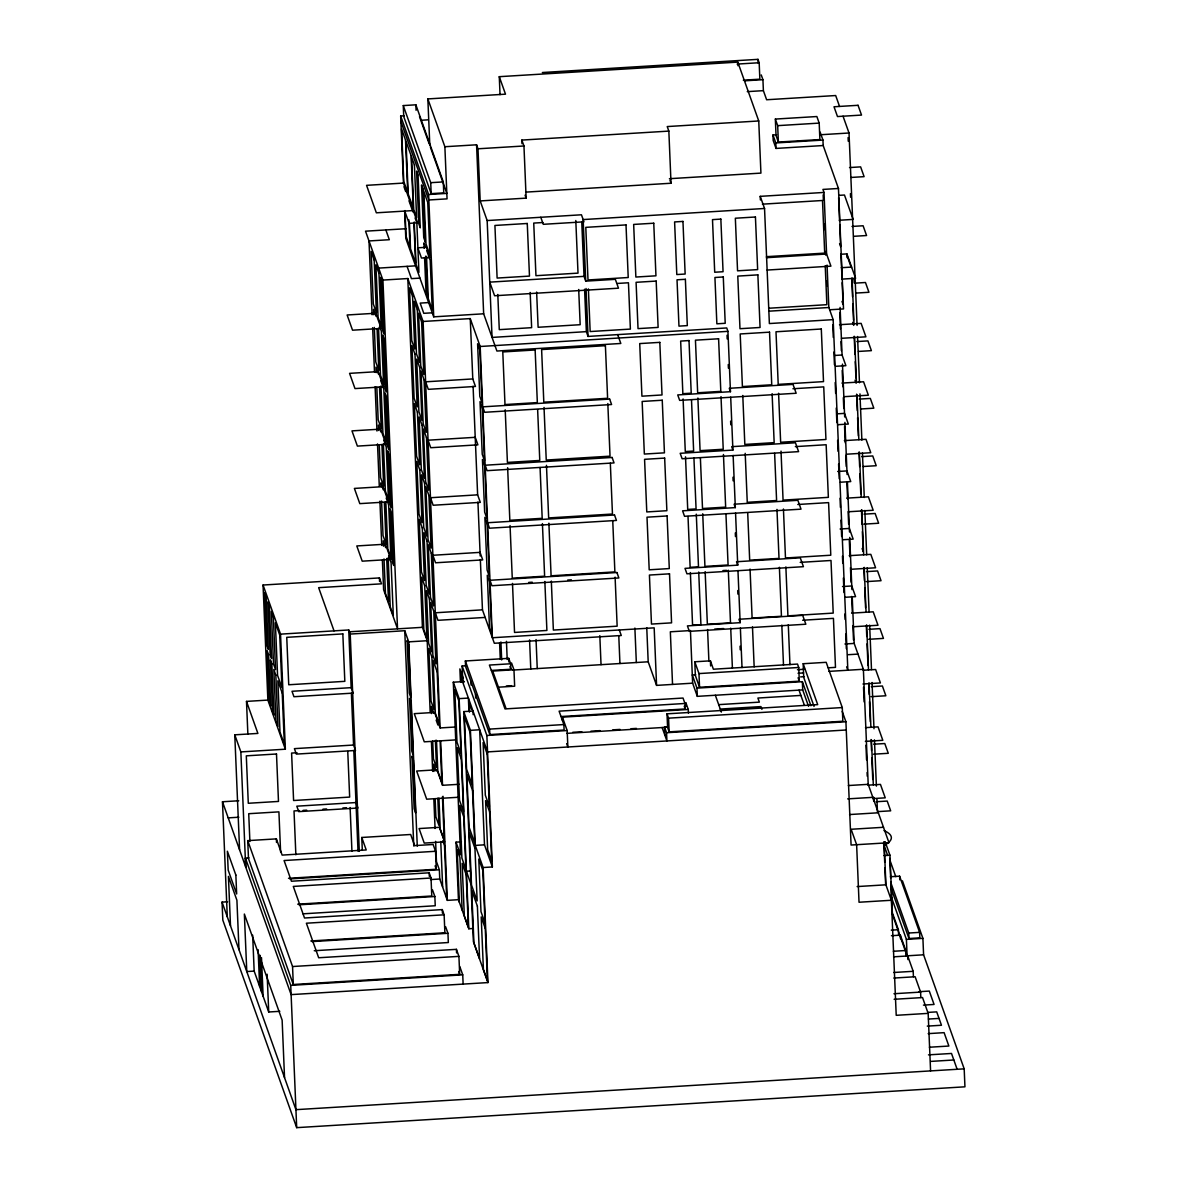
<?xml version="1.0" encoding="UTF-8"?>
<svg xmlns="http://www.w3.org/2000/svg" width="1187" height="1187" viewBox="0 0 1187 1187"><rect width="100%" height="100%" fill="white"/><g stroke="black" fill="none" stroke-linecap="round" stroke-linejoin="round"><path stroke-width="1.5" d="M542.37 72.526L757.974 59.35L759.176 62.733L759.858 79.173L743.314 80.182M500.039 94.663L499.282 76.68L737.795 62.11L758.745 120.97L760.926 173.109L669.409 178.703M737.112 64.083L759.176 62.733M429.813 145.571L427.854 98.922L505.499 94.174L499.282 76.68M744.531 80.82L762.929 79.692L763.389 90.657L766.624 99.753L835.678 95.539L839.55 106.444M403.268 105.584L415.865 104.812L443.3 181.923L443.76 192.873L431.178 193.644L403.728 116.549L403.268 105.584L430.718 182.679L431.178 193.644M747.261 91.636L763.389 90.657M404.752 211.078L409.129 223.349L417.631 222.83L403.476 183.08L400.672 116.029L404.322 115.807M420.955 120.273L428.255 119.828M775.348 119.071L816.864 116.534L819.193 123.107L819.891 139.547L778.375 142.069L776.031 135.511L775.348 119.071L777.678 125.644L778.375 142.069M758.745 120.97L667.228 126.564L668.845 131.104L671.026 183.243L525.871 192.116M521.998 143.686L521.85 140.081L668.845 131.104M777.678 125.644L819.193 123.107M427.854 98.922L444.873 146.728L476.566 144.799L477.99 148.79L480.186 200.929L487.16 220.559L492.056 337.42L586.363 331.648L588.055 336.425L726.726 327.953L727.943 331.351L730.465 391.695L677.732 394.93L679.676 400.375L796.165 393.253L793.005 384.395L729.248 388.297L730.465 391.695M477.99 148.79L523.957 145.986L526.138 198.125L480.186 200.929M829.713 309.777L843.512 308.932L838.467 188.481L823.184 145.541L776.031 148.42L773.197 140.467L772.974 134.992L776.595 134.769M821.107 134.71L849.017 133.003L857.073 325.416M772.974 134.992L775.808 142.944L822.947 140.066L823.184 145.541M403.476 183.08L366.56 185.335L376.353 212.814L413.269 210.559M430.718 182.679L443.3 181.923M849.536 167.56L860.62 166.877L864.106 176.655L851.153 177.442M400.672 116.029L428.611 194.505L446.831 193.392L430.421 147.277M838.467 188.481L822.932 189.416L824.015 192.442L826.597 254.018L830.915 266.155L767.128 270.057M760.377 199.965L760.229 196.345L824.015 192.442M839.268 195.336L844.461 195.024L853.141 219.402L839.283 220.248M487.16 220.559L581.452 214.788L583.959 221.835L543.29 224.313L540.782 217.28M762.41 204.164L822.502 200.499L824.698 253.113L766.431 256.674M406.013 228.72L365.522 231.183L382.926 280.073L397.541 628.843L383.624 589.731L382.377 560.205M846.643 666.842L847.844 670.225L833.155 319.644L769.369 323.547L764.547 208.482L583.158 219.565L585.74 281.141L615.341 279.331L618.486 288.189L494.593 295.756L489.741 282.135L584.034 276.363L585.74 281.141M542.889 222.533L533.735 223.082L535.945 275.696L578.01 273.129L575.799 220.515M851.999 226.435L863.097 225.767L866.569 235.53L853.631 236.317M378.668 268.099L415.584 265.843M382.926 280.073L407.809 278.544L423.091 321.469L440.125 727.943L454.918 727.037M419.946 278.114L411.444 278.633L407.082 266.363M766.446 257.698L826.597 254.018M841.731 254.211L846.924 253.899L855.604 278.277L841.746 279.123M841.227 267.713L851.613 267.075M617.477 283.441L628.442 282.773L630.386 329.096L590.162 331.544L588.381 288.931M428.655 302.581L420.153 303.1L423.789 313.323L432.291 312.804M854.373 283.189L865.471 282.506L868.943 292.284L856.005 293.07M404.633 210.722L405.791 238.364L433.73 316.84L483.658 313.798L496.908 351.04L620.816 343.473L617.655 334.615M423.091 321.469L470.245 318.591L480.171 346.485L492.382 637.745L654.171 627.849L656.574 685.389L692.629 683.178L697.318 696.354L802.709 689.914L808.555 706.339M768.597 308.249L826.864 304.688L825.232 265.784M768.686 311.187L828.838 307.507L833.155 319.644M480.171 346.485L727.943 331.351M839.491 324.704L861.124 323.383L865.916 336.826L841.494 338.31M856.821 341.574L867.92 340.892L871.392 350.655L858.453 351.441M834.698 355.462L842.087 355.002L845.886 365.67L835.544 366.308M472.782 378.935L425.614 381.813L428.299 389.336L475.453 386.458L472.782 378.935L470.245 318.591M841.939 383.089L863.572 381.769L868.35 395.197L843.942 396.695M792.931 388.757L823.733 386.873L825.944 439.487L780.645 442.261L778.583 393.268M859.24 399.099L870.323 398.417L873.81 408.18L860.857 408.981M837.147 413.833L844.536 413.388L848.334 424.056L837.992 424.694M844.358 440.614L865.991 439.294L870.768 452.722L846.346 454.22M732.913 450.081L680.181 453.3L682.124 458.746L798.599 451.639L795.453 442.781L731.696 446.668L732.913 450.081L730.702 397.17M795.349 446.624L826.152 444.739L828.363 497.353L783.064 500.128L781.016 451.134M861.643 456.624L872.742 455.956L876.214 465.719L863.275 466.506M837.696 471.476L846.954 470.913L850.753 481.581L840.396 482.219M477.634 494.845L430.48 497.724L433.151 505.247L480.32 502.368L477.634 494.845L473.079 386.235M846.761 498.139L868.394 496.819L873.187 510.262L848.764 511.745M735.332 507.606L682.599 510.825L684.528 516.286L801.017 509.164L797.872 500.306L734.115 504.208L735.332 507.606L733.136 455.467M797.783 504.49L828.585 502.62L830.781 555.219L785.482 557.994L783.435 509.015M864.062 514.164L875.145 513.481L878.632 523.244L863.839 524.15M840.114 529.001L849.358 528.438L853.156 539.121L842.815 539.744M267.876 700.093L246.495 701.398L257.891 733.418L234.774 734.827L240.857 751.92L285.355 749.205L267.876 700.093L263.054 585.028L379.425 577.921L381.517 583.826L318.65 587.669L334.037 630.876M849.18 555.679L870.813 554.359L875.591 567.787L851.168 569.285M737.735 565.146L685.003 568.365L686.947 573.811L803.421 566.689L800.275 557.831L736.519 561.733L737.735 565.146L735.554 513.007M800.201 562.371L831.004 560.487L833.215 613.1L787.916 615.86L785.868 566.882M528.66 582.431L532.251 582.223M567.712 580.057L571.362 579.835M722.957 570.561L726.518 570.353M866.465 571.615L877.564 570.947L881.036 580.71L866.243 581.615M842.518 586.541L851.776 585.977L855.575 596.646L845.218 597.284M619.332 630.045L621.276 635.505L494.326 643.265L482.456 609.836L435.303 612.789L437.973 620.311L485.142 617.433M263.054 585.028L280.533 634.14L348.741 629.971L350.21 634.066L359.305 851.361M349.393 631.796L422.424 627.329L427.201 640.728L430.198 712.512M350.21 634.066L404.752 630.727L408.714 641.855L417.275 846.168M851.583 613.145L873.217 611.809L877.994 625.252L853.587 626.736M408.714 641.855L427.201 640.728M740.154 622.671L687.421 625.89L689.35 631.336L805.839 624.228L802.694 615.37L738.937 619.258L740.154 622.671L737.958 570.532M802.635 620.237L833.437 618.353L835.485 667.376L828.244 667.806M714.693 629.08L723.595 628.546M868.884 629.318L879.982 628.635L883.454 638.398L868.661 639.303M561.154 716.533L685.196 708.951L684.973 703.476L559.107 711.161L563.87 724.56L564.107 730.035L489.83 734.575L465.586 666.471L465.363 660.981L508.733 658.34L510.662 663.77L510.9 669.245L491.403 670.432M846.257 729.99L487.545 751.905L462.811 682.406L462.129 665.966L465.779 665.744M510.662 663.77L489.4 665.061L505.009 708.921L683.029 698.045L684.973 703.476M844.936 643.992L854.18 643.428L863.379 669.275L868.201 784.325L888.989 842.725L851.079 845.04L845.916 721.77L842.221 711.414M498.703 687.169L514.654 686.205L513.956 669.765L492.694 671.07L506.003 708.431M512.992 670.062L648.191 661.797L656.574 685.389M694.781 661.782L710.405 660.833L713.387 669.216L797.516 664.067L798.732 667.48L799.311 681.175L699.544 687.273L695.359 675.477L694.781 661.782L698.98 673.578L699.544 687.273M847.622 654.734L857.978 654.111M351.159 687.659L292.002 691.279L293.946 696.724L353.103 693.119L351.159 687.659L348.741 629.971M461.446 841.835L456.031 842.162L460.526 854.803L453.3 682.213L464.399 681.531M803.154 663.726L826.182 662.316L842.28 707.556L842.844 721.251L669.142 731.86L667.598 727.527L667.02 713.832L817.709 704.633L803.154 663.726L803.733 677.421L814.045 706.399M698.98 673.578L798.732 667.48M506.27 686.012L511.582 685.685M695.716 674.75L692.288 674.958L696.977 688.134L697.318 696.354M797.441 669.691L804.682 669.245M798.035 673.266L803.525 672.925M828.912 671.382L863.379 669.275M863.068 670.269L875.635 669.513L880.413 682.94L862.979 684.009M800.661 676.902L804.237 676.679M453.3 682.213L459.146 698.639L468.39 698.075L468.924 710.865M696.977 688.134L802.367 681.694L810.944 705.775M238.765 800.765L222.473 801.759L291.112 994.617L487.946 982.584L473.405 941.706L463.746 711.592L473.005 711.028L473.153 714.678M871.288 686.679L882.386 685.997L885.858 695.775L871.065 696.665M800.899 695.419L757.899 698.045L759.354 702.14L718.684 704.633M562.549 720.806L562.401 717.156L688.267 709.47L688.415 713.12M720.272 709.069L760.941 706.591L761.92 709.322M470.423 730.331L479.667 729.768L484.489 844.832L492.368 866.955L483.124 867.534L475.245 845.396L470.423 730.331L463.746 711.592M465.363 660.981L489.593 729.1L563.87 724.56M667.02 713.832L668.563 718.165L842.28 707.556M462.129 665.966L486.863 735.465L567.163 730.554L567.861 746.994L566.659 743.641M353.563 745.035L294.406 748.641L296.349 754.101L355.506 750.481L353.563 745.035L351.397 693.208M572.757 732.305L581.853 731.741M590.948 731.192L600.043 730.628M612.774 729.857L620.059 729.411M630.965 728.744L636.425 728.403M455.719 739.902L424.278 741.83L414.263 713.654L434.59 712.423L440.125 727.943M664.883 735.228L664.527 727.008L668.207 726.785M566.748 733.373L665.714 727.319M297.032 752.736L291.601 753.077L293.59 800.513L349.661 797.085L347.761 751.475M664.527 727.008L666.56 732.72L845.916 721.77M865.471 727.646L878.039 726.874L882.816 740.317L865.382 741.371M873.706 744.204L884.79 743.537L888.277 753.3L873.484 754.205M458.123 797.278L426.682 799.192L416.667 771.031L437.009 769.784L442.528 785.304L459.161 784.295M299.45 810.602L294.02 810.944L295.86 854.803M303.071 810.38L306.691 810.172M322.968 809.178L326.588 808.955M342.865 807.961L346.485 807.739M228.201 817.873L238.869 817.22M848.349 785.542L868.201 784.325M867.875 785.171L880.457 784.414L885.235 797.842L873.024 798.584M847.666 798.881L872.831 797.338M876.11 801.744L887.208 801.062L890.68 810.825L877.742 811.626M310.816 940.965L444.888 932.774L444.131 914.806L306.38 923.219L318.68 957.761L456.416 949.348L458.924 956.366L459.681 974.334L293.293 984.498L248.484 858.602L247.742 840.633L276.363 838.883L282.135 855.1L366.219 849.966L361.768 837.473L410.672 834.491L414.634 845.619L433.136 844.491L435.54 851.287L436.297 869.255L288.515 878.291M849.566 814.549L878.321 812.783M245.813 867.341L245.427 858.082L249.033 857.875M475.245 845.396L484.489 844.832M435.54 851.287L284.079 860.53L291.438 881.229L429.175 872.801L431.029 878.009L431.786 895.992L297.714 904.182M883.484 827.294L851.124 829.268L856.628 844.714L859.032 902.239L891.392 900.265L896.215 1015.315L928.16 1013.372L930.578 1070.897M289.732 878.914L439.368 869.774L439.754 879.018L447.351 900.369L458.449 899.687L468.791 928.768L472.485 928.531M470.082 871.006L466.372 871.228L470.987 884.181M431.029 878.009L293.293 886.422L304.525 918.011L442.276 909.598L444.131 914.806M430.51 879.582L439.754 879.018M884.033 855.59L889.938 855.233L892.357 912.758L898.396 929.718L898.618 935.119M902.417 880.799L922.907 938.368L923.59 954.808L964.185 1068.849L964.942 1086.817L296.691 1127.65L222.815 920.103L222.058 902.12L227.622 901.779M298.946 904.806L434.857 896.511L435.243 905.755L302.997 913.827M890.443 876.733L899.612 876.184L919.613 932.374L919.836 937.849L908.975 938.516L890.918 887.742M857.133 886.57L885.903 884.819L884.092 841.672M312.033 941.603L447.944 933.294L448.33 942.537L314.258 950.728M247.742 840.633L292.551 966.53L458.924 956.366M891.289 930.148L898.396 929.718M279.82 1011.309L268.722 1011.992L254.166 971.1L246.777 971.559L244.359 914.035L282.135 1020.137L284.539 1077.662M890.68 882.267L908.752 933.027L919.613 932.374M891.452 935.712L900.339 935.163L905.8 950.505L906.022 955.906M890.754 895.369L906.408 939.377L922.907 938.368M245.427 858.082L290.726 985.373L462.737 974.853L463.123 984.097M893.366 951.277L905.8 950.505M892.045 913.5L907.105 955.817L923.59 954.808M893.529 956.826L907.729 955.965L913.189 971.307L913.426 976.693M893.663 972.494L913.189 971.307M893.841 978.058L915.132 976.753L920.593 992.095L920.815 997.495M918.679 991.724L929.302 991.071L934.065 1004.454L923.441 1005.107M893.974 993.727L920.593 992.095M894.137 999.291L922.536 997.555L928.16 1013.372M927.848 1012.407L936.706 1011.873L941.469 1025.256L927.299 1026.117M928.412 1019.054L939.036 1018.416M928.175 1033.64L944.11 1032.66L948.873 1046.044L929.391 1047.231M928.486 1054.857L951.514 1053.462L957.137 1069.279M930.816 1061.401L953.844 1059.991M964.185 1068.849L295.934 1109.667L222.058 902.12M843.037 116.207L849.017 133.003M820.128 132.113L822.947 140.066M847.429 256.644L851.302 267.535M839.58 243.543L840.678 246.629L839.773 224.862M852.622 322.3L853.735 325.416M841.998 301.409L843.111 304.495L842.191 282.729M761.238 74.929L762.929 79.692M855.041 380.166L856.153 383.282M760.229 196.345L764.547 208.482M862.103 548.513L863.216 551.629L862.37 531.672M669.943 180.216L671.026 183.243M889.938 855.233L885.161 841.791L885.324 845.456M890.309 861.287L895.799 876.689M883.454 843.616L887.639 855.367M891.392 900.265L885.621 884.033L884.938 867.712M798.094 677.762L799.311 681.175M799.014 690.137L804.267 704.9M521.85 140.081L523.957 145.986M715.346 695.256L721.34 712.081M525.084 195.172L526.138 198.125M688.267 709.47L685.834 702.659L685.982 706.31M684.231 706.235L685.196 708.951M662.138 727.542L666.916 740.94L666.56 732.72M419.501 116.623L429.204 143.879M400.894 121.504L428.833 199.98L447.054 198.867L444.873 146.728M403.995 186.745L405.687 191.522M408.996 200.826L412.957 211.954M415.094 217.948L416.845 222.859L418.922 272.342L416.014 264.167L414.233 222.014M425.406 246.941L423.952 242.845L424.189 248.35M426.786 250.798L430.184 260.339L432.261 309.822L428.299 298.694L426.534 256.54M562.401 717.156L567.163 730.554M385.864 229.952L389.336 239.715L369.009 240.946L372.095 314.763M511.538 662.954L513.956 669.765M509.935 666.53L510.9 669.245M375.997 316.187L373.549 309.288L373.771 314.733M379.543 326.143L381.383 331.321L383.594 383.92L380.523 375.3L378.534 328.131M378.43 374.053L375.967 367.154L376.205 372.599M380.745 380.552L383.816 389.188L386.012 441.801L382.941 433.166L380.968 385.998M380.849 431.934L378.401 425.02L378.623 430.466M383.772 440.154L386.235 447.054L388.446 499.668L385.374 491.032L383.386 443.864M463.271 678.37L459.888 668.889L460.422 681.516M463.672 682.644L460.912 674.913L461.224 682.169M471.313 709.425L469.043 703.06L469.429 712.141M383.282 489.801L380.819 482.886L380.968 486.522M386.205 498.021L388.668 504.92L390.864 557.534L387.793 548.898L385.82 501.73M385.701 547.667L383.253 540.768L383.475 546.198M388.624 555.887L391.087 562.786L393.298 615.4L390.226 606.78L388.164 557.786M433.7 713.209L431.252 706.31L431.549 713.565M436.163 720.138L437.899 725.005M436.133 771.075L433.67 764.176L433.982 771.431M442.751 840.737L444.487 845.604L446.683 898.218M439.368 869.774L436.46 861.599L435.599 841.36M435.095 865.857L436.297 869.255M432.513 889.924L434.857 896.511M445.6 926.706L447.944 933.294M459.755 966.455L462.737 974.853M458.672 971.53L459.681 974.334M908.752 933.027L908.975 938.516M907.729 955.965L907.892 959.556M906.408 939.377L907.105 955.817M899.612 876.184L899.761 879.834M900.339 935.163L900.488 938.769M889.849 858.409L890.665 878.172M890.829 881.778L891.808 905.147M883.87 842.31L884.701 862.266M857.548 336.529L859.477 382.778M859.952 393.876L861.881 440.125M862.43 453.078L864.284 497.487M864.833 510.44L866.688 554.833M867.237 567.787L869.092 612.195M869.641 625.148L871.495 669.542M872.044 682.495L873.988 728.759M874.448 739.857L876.392 786.106M876.926 799.059L877.475 812.012M848.097 137.558L848.245 141.208M850.441 193.6L850.604 197.25M854.017 278.841L854.18 282.491M852.073 278.055L853.987 323.828M854.536 336.589L856.435 382.199M856.969 394.781L858.854 439.724M859.373 452.321L861.258 497.264M861.792 509.846L863.676 554.789M864.195 567.356L866.08 612.255M866.614 624.866L868.498 669.943M869.047 682.896L870.902 727.319M871.436 739.902L873.32 784.844M873.84 797.427L873.988 801.017M851.762 278.426L852.518 296.572M852.83 303.827L853.512 320.149M854.18 336.292L854.952 354.438M855.248 361.694L855.931 378.015M856.613 394.158L857.296 410.494M857.593 417.75L858.364 435.896M859.032 452.039L859.64 466.55M859.952 473.806L860.783 493.762M861.465 509.906L862.074 524.417M863.884 567.772L864.418 580.473M864.729 587.728L865.56 607.685M866.317 625.638L866.762 636.529M867.074 643.784L867.979 665.551M868.736 683.504L869.196 694.395M869.492 701.651L870.338 721.607M871.08 739.56L871.54 750.451M871.851 757.707L872.757 779.473M873.513 797.427L873.662 801.062M846.924 253.899L847.088 257.594M863.528 687.318L864.136 701.918M865.946 745.184L866.555 759.784M867.089 772.559L867.252 776.209M838.63 197.65L839.61 221.227M840.975 253.706L841.969 277.283M840.099 307.403L842.087 355.002M842.473 364.127L844.684 416.978M844.907 422.364L847.103 474.503M847.399 481.699L849.506 532.043M849.729 537.429L851.925 589.568M852.221 596.749L854.18 643.428M839.773 312.567L840.455 328.903M840.989 341.604L841.36 350.669M842.191 370.448L842.874 386.769M843.334 397.66L843.794 408.536M844.551 426.489L845.233 442.825M845.767 455.526L846.212 466.402M846.895 482.545L847.577 498.881M848.111 511.582L848.646 524.283M849.313 540.426L849.996 556.748M850.456 567.638L851.064 582.149M851.672 596.467L852.355 612.804M852.889 625.504L853.498 640.016M832.755 324.63L833.289 337.405M833.912 352.005L834.446 364.78M835.188 382.511L835.648 393.446M836.256 408.046L836.865 422.646M837.607 440.377L838.067 451.327M838.601 464.087L839.209 478.687M840.04 498.243L840.411 507.368M840.945 520.129L841.642 536.554M842.458 556.11L842.77 563.41M843.378 578.01L843.987 592.595M844.892 613.976L845.114 619.451M845.723 634.051L846.331 648.651M827.057 265.087L828.838 307.507M823.17 194.891L823.392 200.366M824.386 224.106L824.624 229.581M825.544 251.481L825.692 255.131M826.76 280.681L826.998 286.156M802.367 681.694L802.709 689.914M775.808 142.944L776.031 148.42M788.287 624.748L789.963 664.69M757.974 59.35L758.122 63M772.114 393.669L774.161 442.647L744.828 444.442L742.78 395.464M774.621 453.345L776.595 500.513L747.261 502.309L745.199 453.33M776.966 509.401L779.013 558.394L749.68 560.175L747.706 513.007M779.384 567.282L781.447 616.261L752.113 618.056L750.05 569.063M781.818 625.148L783.494 665.091M737.795 62.11L737.943 65.715M752.484 626.944L754.16 666.871M740.376 628.057L742.023 667.569M727.037 335.268L727.186 338.918M728.254 364.528L728.417 368.178M730.628 421.133L730.777 424.783M732.987 477.233L733.136 480.824M735.317 532.963L735.465 536.569M737.735 590.503L737.884 594.093M740.065 646.203L740.213 649.793M721.013 396.636L723.224 449.25L700.078 450.659L697.882 398.046M723.447 454.502L725.658 507.116L702.511 508.526L700.375 457.737M725.954 514.179L728.076 564.982L704.93 566.392L702.719 513.778M728.299 570.235L730.495 622.849L707.363 624.258L705.152 571.659M730.717 628.116L732.394 668.014M710.405 660.833L710.627 665.966M707.571 629.525L708.891 660.966M691.517 400.256L693.638 451.045L685.285 451.564L683.089 398.951M693.935 458.123L696.072 508.926L687.718 509.431L685.507 456.817M696.294 514.179L698.49 566.793L690.137 567.297L688.015 516.508M698.713 572.045L700.923 624.659L692.57 625.163L690.359 572.564M692.629 683.178L690.433 630.564L670.343 631.796L672.539 684.409M668.563 718.165L669.142 731.86M646.752 627.641L648.191 661.797M634.882 628.057L636.336 662.524M618.798 636.306L619.94 663.518M607.818 403.55L610.029 456.164L546.243 460.052L544.032 407.453M610.326 463.227L612.462 514.03L548.661 517.933L546.465 465.319M612.759 521.108L614.881 571.897L551.094 575.799L548.884 523.185M615.103 577.149L617.151 626.172L553.365 630.074L551.317 581.051M586.052 288.515L588.055 336.425M599.821 635.653L601.037 664.675M581.764 222.043L584.034 276.363M584.583 289.272L586.363 331.648M578.692 289.494L580.176 324.704L538.112 327.271L536.628 292.076M537.637 409.649L539.773 460.452L507.413 462.426L505.202 409.812M540.07 467.53L542.192 518.318L509.831 520.292L507.635 467.693M542.414 523.586L544.625 576.185L512.265 578.173L510.054 525.559M544.848 581.452L546.895 630.46L514.535 632.448L512.487 583.425M530.159 292.462L531.642 327.671L499.282 329.645L497.798 294.45M536.034 639.556L537.251 668.578M529.565 639.941L530.782 668.978M508.733 658.34L508.897 661.99M506.448 641.351L507.205 659.497M500.914 641.959L501.671 659.942M499.608 643.042L500.276 659.215M476.566 144.799L483.658 313.798M489.593 729.1L489.83 734.575M477.931 502.042L480.201 555.961M480.349 559.567L482.456 609.836M486.863 735.465L492.368 866.955M483.124 867.534L487.946 982.584M475.527 694.395L475.675 698.045M470.913 681.442L471.076 685.092M459.146 698.639L468.791 928.768M462.129 910.043L459.918 857.429L457.173 849.714L459.384 902.328M456.031 842.162L458.449 899.687M428.611 194.505L433.73 316.84M456.416 949.348L456.58 952.938M425.792 256.095L427.483 296.424L426.029 292.328L424.575 257.505M415.865 104.812L416.088 110.302M440.659 740.896L442.528 785.304M442.988 796.269L447.351 900.369M440.095 740.747L441.846 782.485L437.795 771.12L436.504 740.287M442.439 796.803L444.264 840.351L440.229 829.001L438.938 798.154M440.748 841.509L442.647 886.867M413.907 222.711L415.598 263.039L410.509 248.736L409.441 223.067M435.377 740.332L436.519 767.544L433.448 758.923L432.691 740.777M437.81 798.198L438.953 825.41L435.881 816.79L435.125 798.643M442.276 909.598L442.425 913.189M431.445 741.964L432.676 771.416M433.834 799.014L435.065 828.467M408.877 219.877L410.019 247.371L406.058 236.243L404.99 210.574M407.809 278.544L422.424 627.329M429.175 872.801L429.338 876.407M404.752 630.727L413.773 846.079M377.065 328.799L378.816 370.522L375.745 361.901L374.306 327.434M379.499 386.665L381.25 428.403L378.178 419.768L376.813 387.11M381.917 444.546L383.668 486.269L380.597 477.634L379.232 444.977M384.351 502.413L386.101 544.136L383.03 535.5L381.576 501.033M386.695 558.469L388.52 602.002L385.449 593.366L384.009 558.899M372.644 327.686L374.498 371.976M375.107 386.739L376.976 431.029M377.511 443.938L379.291 486.388M379.914 501.151L381.769 545.441M379.425 577.921L379.573 581.526M361.768 837.473L362.302 850.055M353.8 750.421L358.014 851.109M350.106 807.516L351.945 851.302M280.533 634.14L285.355 749.205M292.551 966.53L293.293 984.498M290.726 985.373L296.691 1127.65M280.607 851.999L278.915 811.863L248.721 813.703L249.893 841.479M276.363 838.883L276.512 842.473M267.134 974.23L268.722 1011.992M261.496 957.583L263.113 996.234M260.116 955.342L261.659 992.139M259.627 955.594L261.095 990.551M258.098 949.659L259.641 986.471M246.495 701.398L247.875 734.263M252.668 935.148L254.166 971.1M240.857 751.92L245.679 866.985M234.774 734.827L239.596 849.892M238.988 949.674L236.91 900.25L228.423 876.392L230.501 925.83M222.473 801.759L227.296 916.824M884.048 830.603A64.543 16.054 -2.4 0 1 885.294 844.773M858.053 105.302L834.016 106.771L837.488 116.549L861.525 115.08L858.053 105.302M527.265 223.482L494.92 225.456L497.116 278.07L529.476 276.096L527.265 223.482M626.009 224.907L585.799 227.355L588.01 279.969L628.22 277.521L626.009 224.907M653.755 223.215L633.665 224.432L635.861 277.046L655.951 275.814L653.755 223.215M682.955 221.42L674.602 221.939L676.798 274.553L685.151 274.034L682.955 221.42M720.85 219.105L712.497 219.625L714.708 272.238L723.061 271.719L720.85 219.105M755.436 216.998L735.346 218.23L737.557 270.829L757.647 269.612L755.436 216.998M426.341 247.297L417.839 247.816L421.474 258.039L429.976 257.52L426.341 247.297M656.174 281.082L636.084 282.313L638.027 328.621L658.117 327.404L656.174 281.082M685.374 279.301L677.02 279.806L678.964 326.128L687.318 325.609L685.374 279.301M723.284 276.972L714.93 277.491L716.859 323.814L725.212 323.294L723.284 276.972M757.87 274.865L737.78 276.096L739.976 328.71L760.066 327.478L757.87 274.865M375.775 313.234L347.123 314.985L352.539 330.194L381.19 328.443L375.775 313.234M769.532 332.167L740.198 333.962L742.409 386.576L771.743 384.781L769.532 332.167M821.3 329.007L776.001 331.781L778.212 384.38L823.511 381.62L821.3 329.007M535.144 349.972L502.784 351.945L504.994 404.559L537.34 402.586L535.144 349.972M605.4 345.684L541.613 349.571L543.809 402.185L607.61 398.283L605.4 345.684M659.809 342.36L639.719 343.577L641.93 396.191L662.02 394.959L659.809 342.36M689.009 340.565L680.655 341.084L682.866 393.698L691.22 393.179L689.009 340.565M718.595 338.77L695.448 340.179L697.659 392.793L720.806 391.369L718.595 338.77M378.223 371.605L349.571 373.356L354.987 388.579L383.638 386.828L378.223 371.605M609.658 399.084L482.708 406.844L484.652 412.29L611.587 404.53L609.658 399.084M662.242 400.227L642.152 401.458L644.348 454.057L664.438 452.84L662.242 400.227M380.641 429.13L351.975 430.881L357.391 446.104L386.057 444.353L380.641 429.13M475.23 437.32L428.062 440.199L430.747 447.722L477.901 444.843L475.23 437.32M612.106 457.455L485.157 465.215L487.1 470.66L614.035 462.915L612.106 457.455M664.661 458.093L644.571 459.324L646.781 511.938L666.871 510.707L664.661 458.093M383.045 486.67L354.394 488.421L359.809 503.629L388.461 501.878L383.045 486.67M614.51 514.995L487.56 522.74L489.504 528.2L616.454 520.44L614.51 514.995M667.094 515.959L647.004 517.191L649.2 569.805L669.29 568.573L667.094 515.959M385.463 544.195L356.797 545.946L362.213 561.169L390.879 559.418L385.463 544.195M480.052 552.37L432.884 555.264L435.57 562.786L482.723 559.893L480.052 552.37M616.928 572.52L489.979 580.28L491.922 585.725L618.857 577.965L616.928 572.52M669.513 573.825L649.423 575.057L651.47 624.08L671.575 622.849L669.513 573.825M342.835 633.903L286.75 637.33L288.738 684.765L344.823 681.338L342.835 633.903M276.497 753.997L246.302 755.837L248.291 803.273L278.485 801.433L276.497 753.997M355.981 802.56L296.809 806.181L298.753 811.626L357.925 808.021L355.981 802.56M439.413 827.324L419.07 828.556L424.249 843.096L444.591 841.85L439.413 827.324M405.524 140.007L401.562 128.879L403.773 181.492L407.734 192.62L405.524 140.007M411.103 155.675L406.013 141.372L408.209 193.985L413.313 208.289L411.103 155.675M414.411 164.993L411.503 156.818L413.714 209.431L416.622 217.607L414.411 164.993M418.061 175.216L416.592 171.121L418.803 223.735L420.257 227.83L418.061 175.216M422.987 189.059L421.533 184.979L423.729 237.593L425.183 241.673L422.987 189.059M427.75 202.458L423.789 191.33L425.999 243.943L429.961 255.071L427.75 202.458M479.86 350.12L477.604 343.77L479.8 396.369L482.07 402.734L479.86 350.12M482.293 407.987L480.023 401.636L482.234 454.25L484.489 460.601L482.293 407.987M484.711 465.868L482.441 459.503L484.652 512.116L486.922 518.467L484.711 465.868M412.572 296.453L409.5 287.818L411.711 340.432L414.782 349.067L412.572 296.453M417.334 309.852L414.263 301.216L416.474 353.83L419.545 362.465L417.334 309.852M421.622 321.885L418.551 313.264L420.762 365.878L423.833 374.498L421.622 321.885M487.145 523.734L484.875 517.369L487.085 569.983L489.341 576.348L487.145 523.734M415.005 354.32L411.919 345.699L414.129 398.298L417.201 406.933L415.005 354.32M419.768 367.718L416.696 359.097L418.907 411.696L421.978 420.332L419.768 367.718M424.056 379.766L420.984 371.13L423.18 423.744L426.252 432.365L424.056 379.766M489.563 581.6L487.293 575.235L489.504 627.849L491.774 634.214L489.563 581.6M374.187 260.042L371.116 251.421L373.326 304.035L376.398 312.656L374.187 260.042M378.965 273.44L375.893 264.82L378.089 317.433L381.161 326.054L378.965 273.44M381.784 281.393L380.33 277.313L382.54 329.912L383.995 334.007L381.784 281.393M417.423 412.186L414.352 403.565L416.563 456.179L419.634 464.8L417.423 412.186M422.186 425.584L419.115 416.963L421.326 469.577L424.397 478.198L422.186 425.584M426.474 437.632L423.403 428.997L425.614 481.61L428.685 490.246L426.474 437.632M384.217 339.259L382.763 335.179L384.959 387.793L386.413 391.873L384.217 339.259M419.842 470.067L416.771 461.431L418.981 514.045L422.053 522.666L419.842 470.067M424.62 483.465L421.548 474.83L423.744 527.443L426.816 536.079L424.62 483.465M428.908 495.498L425.836 486.863L428.032 539.477L431.104 548.112L428.908 495.498M386.636 397.141L385.182 393.045L387.392 445.659L388.846 449.739L386.636 397.141M422.275 527.933L419.204 519.298L421.415 571.911L424.486 580.547L422.275 527.933M427.038 541.331L423.967 532.696L426.178 585.31L429.249 593.945L427.038 541.331M431.326 553.365L428.255 544.729L430.466 597.343L433.537 605.978L431.326 553.365M389.069 455.007L387.615 450.912L389.811 503.525L391.265 507.621L389.069 455.007M487.16 753.938L483.109 742.587L485.32 795.186L489.356 806.552L487.16 753.938M424.694 585.799L421.622 577.164L423.833 629.778L426.905 638.413L424.694 585.799M429.471 599.198L426.4 590.562L428.596 643.176L431.667 651.811L429.471 599.198M433.759 611.231L430.688 602.61L432.884 655.224L435.955 663.845L433.759 611.231M458.835 700.909L454.784 689.543L456.995 742.157L461.031 753.508L458.835 700.909M470.097 732.557L464.384 716.488L466.58 769.102L472.307 785.171L470.097 732.557M391.487 512.873L390.033 508.778L392.244 561.392L393.698 565.487L391.487 512.873M489.637 811.982L485.602 800.617L487.649 849.64L491.7 860.99L489.637 811.982M431.89 657.064L428.819 648.443L431.029 701.042L434.101 709.678L431.89 657.064M437.142 671.827L433.107 660.476L435.317 713.09L439.353 724.441L437.142 671.827M461.313 758.938L457.277 747.587L459.488 800.201L463.523 811.552L461.313 758.938M472.53 790.423L466.862 774.532L469.073 827.146L474.726 843.037L472.53 790.423M408.551 644.571L407.096 640.49L409.307 693.089L410.761 697.184L408.551 644.571M463.746 816.804L459.695 805.454L461.906 858.067L465.942 869.418L463.746 816.804M474.948 848.29L469.295 832.399L471.491 885.012L477.159 900.903L474.948 848.29M482.827 870.412L478.776 859.047L480.987 911.661L485.023 923.026L482.827 870.412M410.984 702.437L409.53 698.357L411.726 750.97L413.18 755.051L410.984 702.437M466.165 874.685L462.129 863.32L464.325 915.934L468.375 927.299L466.165 874.685M477.382 906.171L471.714 890.265L473.925 942.879L479.578 958.77L477.382 906.171M485.246 928.279L481.21 916.928L483.406 969.527L487.456 980.892L485.246 928.279M413.402 760.303L411.948 756.223L414.159 808.837L415.613 812.917L413.402 760.303M266.125 596.824L264.671 592.743L266.882 645.357L268.336 649.437L266.125 596.824M269.36 605.904L267.906 601.824L270.117 654.438L271.571 658.518L269.36 605.904M273.351 617.092L271.319 611.424L273.529 664.037L275.547 669.705L273.351 617.092M279.731 635.045L275.369 622.774L277.565 675.388L281.942 687.644L279.731 635.045M268.618 654.868L267.164 650.773L269.315 702.066L270.77 706.146L268.618 654.868M271.853 663.948L270.399 659.868L272.55 711.147L274.004 715.242L271.853 663.948M275.829 675.136L273.811 669.453L275.963 720.746L277.981 726.414L275.829 675.136M282.224 693.074L277.847 680.819L279.998 732.097L284.361 744.368L282.224 693.074M235.857 875.071L227.37 851.227L228.171 870.101L236.658 893.959L235.857 875.071"/></g></svg>
